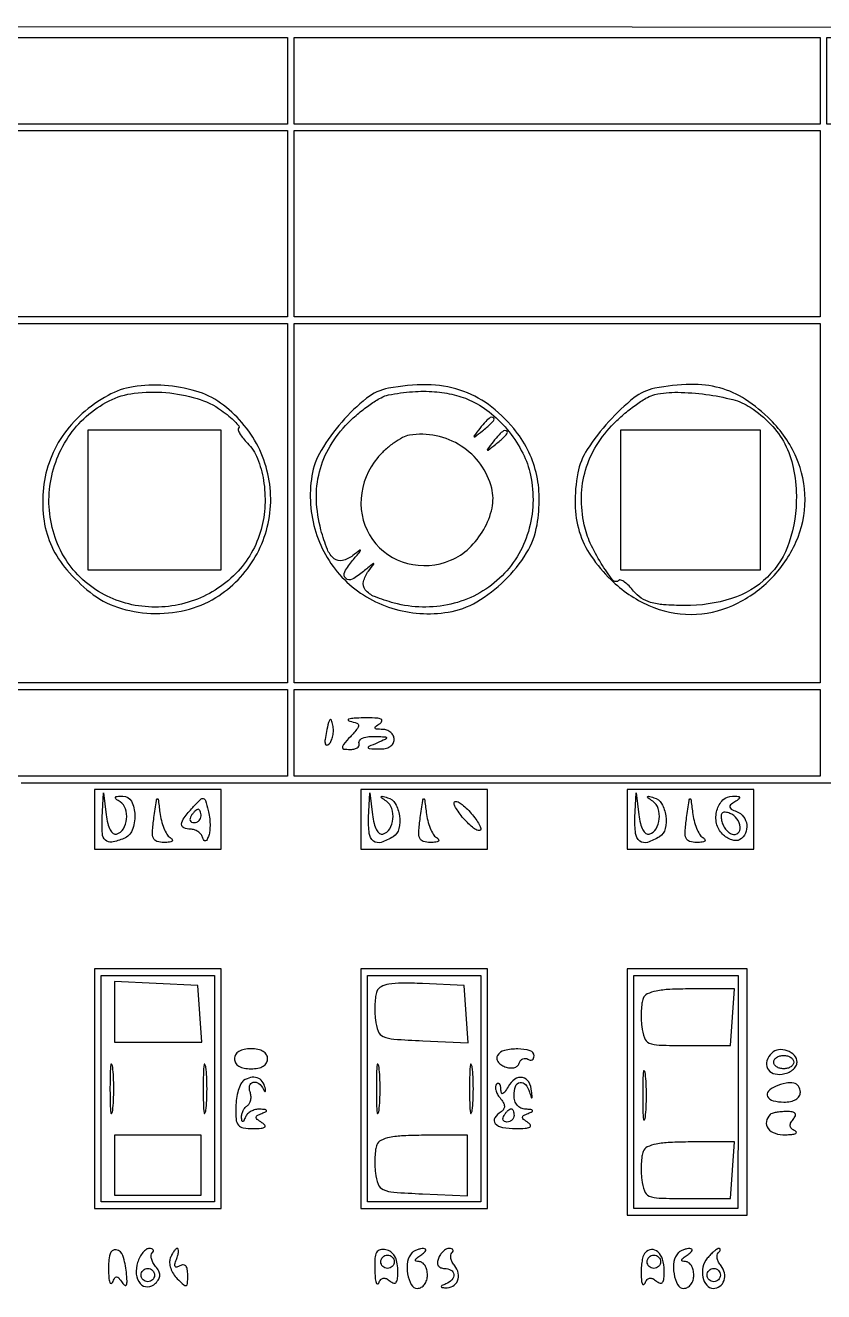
# Model space of a CAD drawing. Extents: x 4 to 1603, y 7 to 792.
# Drawn here: x 1351.6 to 1471.5, y 601.5 to 791.8 of the extents above; entities that cross this region are included whole.
import ezdxf

# ---------------------------------------------------------------- set-up
doc = ezdxf.new("R2010")
doc.units = 0

msp = doc.modelspace()

# ---------------------------------------------------------------- linework, layer by layer
for points in [[(4.463028, 790.750623, 0.090794), (4.267848, 789.688086, 0.000004), (4.202933, 675.011121, 0.000189), (4.180203, 548.51456, 0.000114), (4.244173, 398.5), (4.5, 7.5), (803.751263, 7.249377), (1603.002525, 6.998755), (1602.751263, 399.249377), (1602.5, 791.5), (803.718854, 791.750623, 0.000059), (387.797189, 791.831666, 0.000332), (164.795027, 791.700628, 0.000012), (5.544081, 791.497643, 0.311183)], [(1364.025054, 736.212339, 0.055058), (1360.143187, 733.467801, 0.063012), (1357.149618, 730.051307, 0.065002), (1355.170372, 726.094673, 0.064873), (1354.27156, 721.759838, 0.055023), (1354.426521, 717.340675, 0.072993), (1355.578241, 713.491242, 0.069373), (1357.845173, 709.992892, 0.044248), (1361.335053, 706.616541, 0.090099), (1365.445737, 704.36705, 0.069732), (1370.475708, 703.442584, 0.068539), (1375.654486, 703.932602, 0.080792), (1380.199593, 705.81385, 0.124191), (1386.147439, 711.947632, 0.12519), (1388.451237, 720.15024, 0.124224), (1386.561118, 728.506134, 0.121183), (1380.922669, 735.055065, 0.08349), (1377.220093, 736.853588, 0.054355), (1372.529872, 737.692461, 0.054682), (1367.810264, 737.499446, 0.089056)], [(1381.050745, 733.963866, -0.016563), (1382.191703, 733.093082, -0.028253), (1383.075673, 732.283486, -0.028638), (1383.660219, 731.610974, -0.377452), (1383.640909, 731.307575, 0.287373), (1383.572459, 731.00951, 0.047797), (1383.828755, 730.449862, 0.039956), (1384.298718, 729.770007, 0.025177), (1384.946343, 729.053657, -0.1021), (1386.468641, 726.739754, -0.055107), (1387.376749, 723.436759, -0.051283), (1387.585238, 719.699312, -0.054123), (1387.018132, 716.067337, -0.129428), (1383.214014, 709.430348, -0.11872), (1376.518702, 705.264544, -0.117278), (1368.592287, 704.575135, -0.124181), (1361.390727, 707.567648, -0.134499), (1356.452023, 713.898622, -0.124392), (1355.238378, 722.062788, -0.122539), (1358.050565, 729.917631, -0.128251), (1364.179627, 735.38085, -0.087736), (1367.961413, 736.541953, -0.05171), (1372.700598, 736.634552, -0.051458), (1377.395615, 735.748061, -0.082519)], [(1406.139676, 737.27981, 0.122186), (1402.854905, 735.770685, 0.044665), (1399.131983, 732.21016, 0.04475), (1396.025272, 727.940084, 0.095533), (1394.635369, 724.121187, 0.114885), (1395.231394, 715.64505, 0.12221), (1399.522207, 708.522207, 0.12221), (1406.64505, 704.231394, 0.114885), (1415.121187, 703.635369, 0.094166), (1419.400105, 705.17958, 0.060742), (1423.590396, 708.401271, 0.060878), (1426.873058, 712.524339, 0.096151), (1428.456602, 716.743132, 0.044546), (1428.779325, 720.854517, 0.056747), (1428.30893, 724.626347, 0.058961), (1427.027571, 728.080444, 0.054142), (1424.945937, 731.24942, 0.062577), (1421.147049, 734.834367, 0.080458), (1416.873238, 737.010003, 0.075828), (1411.930687, 737.802223, 0.048806)], [(1418.655317, 735.359273, -0.063896), (1421.615983, 733.458716, -0.050655), (1424.268356, 730.73031, -0.050732), (1426.31392, 727.529569, -0.064676), (1427.474721, 724.228274, -0.124109), (1427.152532, 715.756298, -0.133903), (1422.829925, 708.724726, -0.133215), (1415.515549, 704.83727, -0.122273), (1406.979948, 705.005399, -0.027705), (1404.062458, 705.967143, -0.131222), (1402.657901, 707.001542, -0.235184), (1402.389782, 708.240673, -0.10265), (1403.146677, 709.793805, 0.002652), (1403.956744, 710.85335, 0.640926), (1403.912915, 710.93503, 0.160607), (1403.712867, 710.855097, 0.001315), (1402.401615, 709.747818, -0.051645), (1400.692059, 708.576511, -0.332192), (1399.717743, 708.717743, -0.332192), (1399.576511, 709.692059, -0.051645), (1400.747818, 711.401615, 0.001315), (1401.855097, 712.712867, 0.160607), (1401.93503, 712.912915, 0.640926), (1401.85335, 712.956744, 0.002652), (1400.793805, 712.146677, -0.10265), (1399.240673, 711.389782, -0.235184), (1398.001542, 711.657901, -0.131222), (1396.967143, 713.062458, -0.027705), (1396.005399, 715.979948, -0.05725), (1395.328828, 720.497551, -0.07057), (1395.781734, 724.729151, -0.071946), (1397.379784, 728.603874, -0.062727), (1400.072096, 732.072096, -0.022459), (1401.685699, 733.546901, -0.022787), (1403.417571, 734.863505, -0.023301), (1405.023776, 735.865715, -0.080931), (1406.16996, 736.283778, -0.027851), (1409.770021, 736.763787, -0.037712), (1413.050587, 736.76863, -0.041634), (1416.01186, 736.299449, -0.050722)], [(1446.139676, 737.27981, 0.123298), (1443.015376, 735.836114, 0.0388), (1439.240899, 732.278875, 0.039283), (1436.005958, 728.101515, 0.099063), (1434.575348, 724.549948, 0.048973), (1434.161362, 719.834976, 0.07286), (1434.802982, 715.748895, 0.073621), (1436.582045, 712.048906, 0.051166), (1439.565154, 708.488569, 0.088115), (1445.261177, 704.630321, 0.105758), (1451.581345, 703.290755, 0.106397), (1457.867078, 704.655965, 0.090126), (1463.466667, 708.533333, 0.091517), (1467.342093, 714.163262, 0.104787), (1468.711735, 720.541179, 0.105103), (1467.375837, 726.911433, 0.092575), (1463.532, 732.520632, 0.051312), (1459.748314, 735.598317, 0.078468), (1455.900459, 737.333833, 0.073715), (1451.528929, 737.860661, 0.04009)], [(1460.481044, 734.420463, -0.056507), (1463.533551, 731.886025, -0.071485), (1465.669091, 728.908819, -0.068843), (1466.933046, 725.358782, -0.0478), (1467.397108, 721.120155, -0.083295), (1466.327623, 714.170055, -0.119529), (1463.048532, 708.902654, -0.117908), (1457.681692, 705.675999, -0.079622), (1450.585984, 704.620451, -0.014619), (1447.467011, 704.746737, -0.052247), (1445.503528, 705.092077, -0.079328), (1444.115912, 705.739964, -0.073881), (1442.960125, 706.800916, 0.025212), (1442.266775, 707.574009, 0.04167), (1441.599841, 708.142657, 0.052469), (1441.045208, 708.458663, 0.308909), (1440.733233, 708.3999, -0.450767), (1439.83928, 708.455024, -0.026758), (1438.094206, 710.958647, -0.031716), (1436.455152, 714.018224, -0.053831), (1435.54011, 716.771726, -0.058433), (1435.131647, 720.989376, -0.066551), (1435.750045, 724.997095, -0.066556), (1437.399449, 728.701341, -0.058458), (1440.025727, 732.025727, -0.021539), (1441.657069, 733.522264, -0.021834), (1443.403951, 734.865738, -0.022255), (1445.021356, 735.896589, -0.078268), (1446.16996, 736.337748, -0.056275), (1449.580362, 736.673249, -0.029711), (1453.827345, 736.359359, -0.029342), (1457.860224, 735.576033, -0.082568)], [(1419.872445, 731.25, 0.001576), (1418.99236, 730.120493, 0.377591), (1419, 730, 0.377591), (1419.120493, 729.99236, 0.001576), (1420.25, 730.872445, 0.012436), (1420.920402, 731.425681, 0.017649), (1421.485938, 731.952641, 0.013803), (1421.91885, 732.410139, 0.184603), (1422, 732.622445, 0.307699), (1421.806605, 732.90695, 0.241985), (1421.426111, 732.869516, 0.065617), (1420.76332, 732.306759, 0.017685)], [(1421.872445, 729.25, 0.001576), (1420.99236, 728.120493, 0.377591), (1421, 728, 0.377591), (1421.120493, 727.99236, 0.001576), (1422.25, 728.872445, 0.012436), (1422.920402, 729.425681, 0.017649), (1423.485938, 729.952641, 0.013803), (1423.91885, 730.410139, 0.184603), (1424, 730.622445, 0.307699), (1423.806605, 730.90695, 0.241985), (1423.426111, 730.869516, 0.065617), (1422.76332, 730.306759, 0.017685)], [(1409.284134, 730.224754, 0.082642), (1408.256818, 729.880057, 0.031995), (1406.974777, 729.089428, 0.030603), (1405.667271, 728.036932, 0.033098), (1404.534134, 726.858197, 0.158191), (1402.039322, 720.714323, 0.173971), (1403.763202, 714.546775, 0.177292), (1408.976064, 710.9589, 0.163344), (1415.481396, 711.42778, 0.091717), (1418.255347, 713.24004, 0.073128), (1420.45929, 716.061241, 0.075803), (1421.694354, 719.285018, 0.115624), (1421.647577, 722.268029, 0.09585), (1419.972167, 725.854513, 0.092971), (1417.065114, 728.602352, 0.091941), (1413.329808, 730.131106, 0.091233)], [(1396.824504, 685.674177, 0.016428), (1396.622686, 684.486201, 0.086287), (1396.646908, 683.826958, 0.373673), (1396.869057, 683.65923, 0.181167), (1397.217958, 683.817958, 0.095372), (1397.560845, 684.324322, 0.051027), (1397.787163, 685.048004, 0.048216), (1397.872744, 685.86184, 0.054376), (1397.794107, 686.64378, 0.033951), (1397.576195, 687.410973, 0.550064), (1397.360049, 687.459395, 0.138278), (1397.129397, 687.047609, 0.00866)], [(1400.325476, 687.245229, -0.026234), (1401.394214, 686.93896, -0.308938), (1401.639327, 686.60973, -0.185798), (1401.476268, 686.128511, -0.010364), (1400.420488, 684.912141, 0.008275), (1399.391202, 683.736249, 0.167288), (1399.221612, 683.300246, 0.389564), (1399.427879, 683.057091, 0.031095), (1400.345012, 683, 0.044059), (1400.961047, 683.054389, 0.078714), (1401.44041, 683.220312, 0.122837), (1401.711331, 683.465107, 0.232382), (1401.75, 683.75, -0.208616), (1401.80066, 684.314003, -0.175576), (1402.254244, 684.713655, -0.081033), (1403.214047, 684.921193, -0.022849), (1404.75, 684.929715, -0.011173), (1405.721577, 684.868926, -0.467319), (1405.827495, 684.717909, -0.223503), (1405.652006, 684.510599, -0.005675), (1404.5, 684, 0.003751), (1403.185338, 683.423348, 0.368608), (1403.104278, 683.252774, 0.326773), (1403.261086, 683.12689, 0.003386), (1404.75, 683.070285, 0.055425), (1405.67096, 683.143664, 0.094232), (1406.386714, 683.428015, 0.119821), (1406.836719, 683.895613, 0.132701), (1407, 684.5, 0.115601), (1406.865641, 685.07337, 0.099524), (1406.485938, 685.563873, 0.092453), (1405.918312, 685.895896, 0.084232), (1405.25, 686.015313, -0.014182), (1404.339978, 686.049101, -0.290736), (1404.127993, 686.2041, -0.340358), (1404.19563, 686.437084, -0.016921), (1404.897214, 686.915313, 0.201882), (1405.150015, 687.278618, 0.383319), (1404.985243, 687.564692, 0.071122), (1404.100419, 687.720347, 0.012325), (1402.397214, 687.733088, 0.010005), (1400.999996, 687.681121, 0.043549), (1400.18104, 687.562179, 0.495877), (1400.111892, 687.406853, 0.213747)], [(1365.317886, 670.272162, 0.178381), (1366.32622, 671.078338, 0.108976), (1366.82022, 672.538606, 0.107994), (1366.65594, 674.081984, 0.172879), (1365.848393, 675.11486, -0.021014), (1365.208038, 675.559441, -0.352177), (1365.149617, 675.793425, -0.27313), (1365.375274, 675.949465, -0.015749), (1366.25, 675.984687, -0.284358), (1367.526128, 675.210444, -0.11171), (1368.054374, 673.131842, -0.099018), (1367.659554, 670.845837, -0.21209), (1366.418213, 669.606989, -0.041924), (1364.573288, 669.071258, -0.246365), (1363.636606, 669.344971, -0.189058), (1363.176029, 670.350079, -0.024662), (1363.160037, 672.75), (1363.320074, 676.5), (1363.727923, 673.189295, 0.030425), (1363.972259, 671.872042, 0.063785), (1364.349908, 670.90307, 0.103307), (1364.813252, 670.358423, 0.250393)], [(1405.317886, 670.272162, 0.178836), (1406.327549, 671.08086, 0.109038), (1406.820168, 672.546136, 0.106104), (1406.655829, 674.115884, 0.162228), (1405.848393, 675.206304, -0.005729), (1405.117605, 675.73158, -0.311832), (1405.064993, 675.8844, -0.403373), (1405.18582, 675.955355, -0.006885), (1406, 675.747803, -0.198799), (1407.169908, 674.847575, -0.095471), (1407.79839, 673.025191, -0.094969), (1407.706206, 671.091571, -0.194614), (1406.837492, 669.878403, -0.061592), (1405.046171, 669.030893, -0.250514), (1403.897644, 669.230458, -0.199591), (1403.251727, 670.374901, -0.04064), (1403.160037, 672.75), (1403.320074, 676.5), (1403.727923, 673.189295, 0.030425), (1403.972259, 671.872042, 0.063785), (1404.349908, 670.90307, 0.103307), (1404.813252, 670.358423, 0.250393)], [(1445.317886, 670.272162, 0.178836), (1446.327549, 671.08086, 0.109038), (1446.820168, 672.546136, 0.106104), (1446.655829, 674.115884, 0.162228), (1445.848393, 675.206304, -0.005729), (1445.117605, 675.73158, -0.311832), (1445.064993, 675.8844, -0.403373), (1445.18582, 675.955355, -0.006885), (1446, 675.747803, -0.198799), (1447.169908, 674.847575, -0.095471), (1447.79839, 673.025191, -0.094969), (1447.706206, 671.091571, -0.194614), (1446.837492, 669.878403, -0.061592), (1445.046171, 669.030893, -0.250514), (1443.897644, 669.230458, -0.199591), (1443.251727, 670.374901, -0.04064), (1443.160037, 672.75), (1443.320074, 676.5), (1443.727923, 673.189295, 0.030425), (1443.972259, 671.872042, 0.063785), (1444.349908, 670.90307, 0.103307), (1444.813252, 670.358423, 0.250393)], [(1458.166154, 675.123851, 0.034191), (1457.531281, 674.657711, 0.265879), (1457.410219, 674.325417, 0.234956), (1457.631939, 674.02253, 0.027745), (1458.416154, 673.670548, -0.139151), (1459.457769, 672.890261, -0.134936), (1459.949584, 671.669865, -0.137767), (1459.74423, 670.389031, -0.147157), (1458.904039, 669.440693, -0.142704), (1458.372884, 669.293645, -0.073909), (1457.687388, 669.404948, -0.063826), (1456.959028, 669.744285, -0.055539), (1456.30126, 670.270169, -0.14397), (1455.424032, 671.878131, -0.118749), (1455.46902, 673.838473, -0.133824), (1456.374135, 675.399662, -0.199699), (1457.817388, 675.984687, -0.016362), (1458.656555, 675.949572, -0.285206), (1458.867909, 675.795406, -0.339989), (1458.803955, 675.564793, -0.019964)], [(1373.340233, 669.768563, -0.091873), (1373.666434, 669.464735, -0.395295), (1373.638641, 669.224594, -0.1501), (1373.257761, 669.061442, -0.02482), (1372.450801, 669.015313, -0.073529), (1371.373007, 669.166452, -0.227787), (1370.841963, 669.645577, -0.11734), (1370.689723, 670.618584, -0.014794), (1370.9208, 672.75, -0.001166), (1371.281254, 675.309491, -0.183486), (1371.419221, 675.558959, -0.593075), (1371.553161, 675.507326, -0.002328), (1371.810232, 673.50325, 0.032012), (1372.037427, 672.302003, 0.034486), (1372.412391, 671.170026, 0.036812), (1372.868481, 670.255011, 0.117569)], [(1379.148751, 670.050562, -0.027284), (1378.891931, 669.437041, -0.21661), (1378.661166, 669.245347, -0.340803), (1378.44235, 669.335387, -0.050483), (1378.233146, 669.800562, 0.096475), (1377.974229, 670.259016, 0.070303), (1377.534633, 670.647665, 0.068026), (1376.988092, 670.910156, 0.078134), (1376.416667, 671, -0.101035), (1375.409563, 671.205603, -0.327815), (1375.082338, 671.758402, -0.137791), (1375.455698, 672.712688, -0.022196), (1376.741393, 674.266736, -0.010392), (1377.895215, 675.489621, -0.247994), (1378.331103, 675.62804, -0.280567), (1378.65638, 675.339416, -0.012795), (1379.073664, 673.845477, -0.030753), (1379.261932, 672.841123, -0.026014), (1379.339458, 671.763211, -0.02683), (1379.305845, 670.770989, -0.063679)], [(1376.5, 673, 0.082592), (1376.343488, 672.6179, 0.161196), (1376.3746, 672.29375, 0.182303), (1376.586039, 672.078288, 0.108972), (1376.940983, 672, 0.093332), (1377.345238, 672.076123, 0.09642), (1377.688914, 672.29375, 0.099167), (1377.918938, 672.618444, 0.105053), (1378, 673, 0.042167), (1377.967655, 673.382849, 0.061769), (1377.870461, 673.70625, 0.081139), (1377.727648, 673.92554, 0.210953), (1377.559017, 674, 0.151918), (1377.34829, 673.934461, 0.038439), (1377.066025, 673.70625, 0.035638), (1376.768994, 673.382774, 0.029505)], [(1413.340233, 669.768563, -0.091873), (1413.666434, 669.464735, -0.395295), (1413.638641, 669.224594, -0.1501), (1413.257761, 669.061442, -0.02482), (1412.450801, 669.015313, -0.073529), (1411.373007, 669.166452, -0.227787), (1410.841963, 669.645577, -0.11734), (1410.689723, 670.618584, -0.014794), (1410.9208, 672.75, -0.001166), (1411.281254, 675.309491, -0.183486), (1411.419221, 675.558959, -0.593075), (1411.553161, 675.507326, -0.002328), (1411.810232, 673.50325, 0.032012), (1412.037427, 672.302003, 0.034486), (1412.412391, 671.170026, 0.036812), (1412.868481, 670.255011, 0.117569)], [(1420, 671, -0.388784), (1419.820167, 670.803682, -0.13869), (1419.4125, 670.88125, -0.056899), (1418.768918, 671.300446, -0.023605), (1418, 672, -0.022886), (1417.234415, 672.839072, -0.026473), (1416.5875, 673.70625, -0.026952), (1416.125512, 674.487358, -0.120635), (1416, 675, -0.388784), (1416.179833, 675.196318, -0.13869), (1416.5875, 675.11875, -0.056899), (1417.231082, 674.699554, -0.023605), (1418, 674, -0.022886), (1418.765585, 673.160928, -0.026473), (1419.4125, 672.29375, -0.026952), (1419.874488, 671.512642, -0.120635)], [(1453.340233, 669.768563, -0.091873), (1453.666434, 669.464735, -0.395295), (1453.638641, 669.224594, -0.1501), (1453.257761, 669.061442, -0.02482), (1452.450801, 669.015313, -0.073529), (1451.373007, 669.166452, -0.227787), (1450.841963, 669.645577, -0.11734), (1450.689723, 670.618584, -0.014794), (1450.9208, 672.75, -0.001166), (1451.281254, 675.309491, -0.183486), (1451.419221, 675.558959, -0.593075), (1451.553161, 675.507326, -0.002328), (1451.810232, 673.50325, 0.032012), (1452.037427, 672.302003, 0.034486), (1452.412391, 671.170026, 0.036812), (1452.868481, 670.255011, 0.117569)], [(1456.177351, 672.329359, 0.061011), (1456.393606, 671.662154, 0.053079), (1456.772409, 671.032164, 0.055843), (1457.247785, 670.530995, 0.094989), (1457.75, 670.249533, 0.271076), (1458.631476, 670.435585, 0.2383), (1458.971415, 671.323922, 0.134359), (1458.482158, 672.58716, 0.1429), (1457.427351, 673.389504, 0.055332), (1456.726994, 673.57271, 0.215418), (1456.306721, 673.452293, 0.213542), (1456.117, 673.056139, 0.054411)], [(1404.412481, 646.632526, 0.057419), (1404.218171, 645.876891, 0.020474), (1404.111175, 644.766246, 0.020002), (1404.092462, 643.527045, 0.022282), (1404.175426, 642.334473, 0.063123), (1404.585915, 640.657732, 0.200372), (1405.366623, 639.839076, 0.086126), (1406.938687, 639.451388, 0.006591), (1411.309797, 639.202947), (1418.119594, 638.905894), (1417.809797, 643.202947), (1417.5, 647.5), (1411.237055, 647.798053, 0.010972), (1408.111669, 647.878112, 0.043231), (1406.194258, 647.719097, 0.079491), (1405.02259, 647.320649, 0.181438)], [(1444.394042, 645.584473, 0.058637), (1444.206621, 644.848226, 0.020187), (1444.105758, 643.75213, 0.019741), (1444.091117, 642.523517, 0.021616), (1444.175426, 641.334473, 0.057813), (1444.569323, 639.64847, 0.211087), (1445.309386, 638.871502, 0.092045), (1446.789945, 638.555805, 0.006627), (1451, 638.5), (1457.5, 638.5), (1457.807498, 642.75), (1458.114996, 647), (1451.526113, 647, 0.011581), (1448.390024, 646.927353, 0.037419), (1446.322391, 646.675681, 0.06049), (1445.009422, 646.245294, 0.194083)], [(1383, 636.5, 0.140575), (1383.177821, 635.88002, 0.118484), (1383.666667, 635.4, 0.088208), (1384.456621, 635.09863, 0.04716), (1385.5, 635, 0.04716), (1386.543379, 635.09863, 0.088208), (1387.333333, 635.4, 0.118484), (1387.822179, 635.88002, 0.140575), (1388, 636.5, 0.140575), (1387.822179, 637.11998, 0.118484), (1387.333333, 637.6, 0.088208), (1386.543379, 637.90137, 0.04716), (1385.5, 638, 0.04716), (1384.456621, 637.90137, 0.088208), (1383.666667, 637.6, 0.118484), (1383.177821, 637.11998, 0.140575)], [(1422.495635, 636.992937, 0.167832), (1422.397575, 636.556493, 0.120832), (1422.57113, 636.08405, 0.092087), (1423.002094, 635.645091, 0.061208), (1423.626648, 635.313027, 0.060383), (1424.34758, 635.132174, 0.090155), (1424.99478, 635.167583, 0.11233), (1425.487921, 635.410807, 0.142738), (1425.77544, 635.82632, -0.085998), (1425.995852, 636.236263, -0.116342), (1426.323338, 636.497991, -0.129291), (1426.706137, 636.569809, -0.121055), (1427.08541, 636.447214, 0.092807), (1427.434421, 636.312451, 0.171257), (1427.731339, 636.359094, 0.174358), (1427.929688, 636.580506, 0.096615), (1428, 636.940983, 0.337016), (1427.411892, 637.714403, 0.065371), (1425.558587, 637.975563, 0.060025), (1423.551732, 637.752966, 0.199289)], [(1463.701236, 637.367903, 0.117996), (1462.986502, 636.203426, 0.194364), (1463.0643, 635.067087, 0.197095), (1463.906345, 634.314595, 0.120877), (1465.25, 634.180449, 0.061838), (1466.110251, 634.413534, 0.072178), (1466.839062, 634.842734, 0.083895), (1467.329918, 635.394468, 0.140839), (1467.5, 635.986305, 0.188356), (1467.104319, 636.999396, 0.119888), (1466.037505, 637.709772, 0.115797), (1464.732861, 637.864778, 0.169878)], [(1467, 636, -0.148195), (1466.884432, 635.618646, -0.098894), (1466.559375, 635.29375, -0.082425), (1466.073457, 635.074694, -0.064853), (1465.5, 635, -0.064853), (1464.926543, 635.074694, -0.082425), (1464.440625, 635.29375, -0.098894), (1464.115568, 635.618646, -0.148195), (1464, 636, -0.148195), (1464.115568, 636.381354, -0.098894), (1464.440625, 636.70625, -0.082425), (1464.926543, 636.925306, -0.064853), (1465.5, 637, -0.064853), (1466.073457, 636.925306, -0.082425), (1466.559375, 636.70625, -0.098894), (1466.884432, 636.381354, -0.148195)], [(1364.320074, 632, 0.005179), (1364.344207, 629.670434, 0.025693), (1364.43855, 628.364062, 0.707215), (1364.576315, 628.333801, 0.108536), (1364.723396, 628.75, 0.019375), (1364.849065, 630.229765, 0.011494), (1364.889766, 632, 0.011494), (1364.849065, 633.770235, 0.019375), (1364.723396, 635.25, 0.108536), (1364.576315, 635.666199, 0.707215), (1364.43855, 635.635938, 0.025693), (1364.344207, 634.329566, 0.005179)], [(1378.320074, 632, 0.005179), (1378.344207, 629.670434, 0.025693), (1378.43855, 628.364062, 0.707215), (1378.576315, 628.333801, 0.108536), (1378.723396, 628.75, 0.019375), (1378.849065, 630.229765, 0.011494), (1378.889766, 632, 0.011494), (1378.849065, 633.770235, 0.019375), (1378.723396, 635.25, 0.108536), (1378.576315, 635.666199, 0.707215), (1378.43855, 635.635938, 0.025693), (1378.344207, 634.329566, 0.005179)], [(1404.320074, 632, 0.005179), (1404.344207, 629.670434, 0.025693), (1404.43855, 628.364062, 0.707215), (1404.576315, 628.333801, 0.108536), (1404.723396, 628.75, 0.019375), (1404.849065, 630.229765, 0.011494), (1404.889766, 632, 0.011494), (1404.849065, 633.770235, 0.019375), (1404.723396, 635.25, 0.108536), (1404.576315, 635.666199, 0.707215), (1404.43855, 635.635938, 0.025693), (1404.344207, 634.329566, 0.005179)], [(1418.320074, 632, 0.005179), (1418.344207, 629.670434, 0.025693), (1418.43855, 628.364062, 0.707215), (1418.576315, 628.333801, 0.108536), (1418.723396, 628.75, 0.019375), (1418.849065, 630.229765, 0.011494), (1418.889766, 632, 0.011494), (1418.849065, 633.770235, 0.019375), (1418.723396, 635.25, 0.108536), (1418.576315, 635.666199, 0.707215), (1418.43855, 635.635938, 0.025693), (1418.344207, 634.329566, 0.005179)], [(1444.320074, 631, 0.005179), (1444.344207, 628.670434, 0.025693), (1444.43855, 627.364062, 0.707215), (1444.576315, 627.333801, 0.108536), (1444.723396, 627.75, 0.019375), (1444.849065, 629.229765, 0.011494), (1444.889766, 631, 0.011494), (1444.849065, 632.770235, 0.019375), (1444.723396, 634.25, 0.108536), (1444.576315, 634.666199, 0.707215), (1444.43855, 634.635938, 0.025693), (1444.344207, 633.329566, 0.005179)], [(1384.395465, 633.233744, 0.136709), (1383.964291, 632.734835, 0.038087), (1383.592303, 631.76085, 0.035417), (1383.323758, 630.547909, 0.030737), (1383.212348, 629.25, 0.024132), (1383.256693, 627.408815, 0.152558), (1383.596156, 626.54671, 0.187028), (1384.326489, 626.125522, 0.039781), (1385.816883, 626.015313, 0.0148), (1387.041629, 626.058571, 0.131388), (1387.548655, 626.23008, 0.448782), (1387.586994, 626.502826, 0.075653), (1387.136847, 626.894262, -0.022213), (1386.426195, 627.390051, -0.233412), (1386.273695, 627.69893, -0.275386), (1386.436975, 627.972905, -0.029355), (1387.136847, 628.300002, 0.018384), (1387.750214, 628.570444, 0.414958), (1387.807388, 628.736228, 0.260777), (1387.622336, 628.864474, 0.012127), (1386.833333, 628.921053, 0.070529), (1386.158496, 628.857777, 0.065179), (1385.508087, 628.609622, 0.069148), (1384.979522, 628.222015, 0.104491), (1384.662281, 627.75, -0.013592), (1384.409563, 627.169673, -0.263902), (1384.255579, 627.060469, -0.400844), (1384.136398, 627.153279, -0.020128), (1384.078947, 627.690983, -0.074043), (1384.119804, 628.190405, -0.057079), (1384.304112, 628.705733, -0.057834), (1384.596353, 629.158627, -0.082344), (1384.956326, 629.473008, 0.126981), (1385.279146, 629.809536, 0.081026), (1385.466258, 630.321649, 0.072258), (1385.493102, 630.926665, 0.066719), (1385.349337, 631.532025, -0.152799), (1385.290488, 632.462594, -0.285368), (1385.810502, 632.971641, -0.216263), (1386.652694, 632.794611, -0.119883), (1387.341667, 631.975, 0.019541), (1387.530428, 631.629035, 0.433977), (1387.630911, 631.607266, 0.281926), (1387.684243, 631.728094, 0.014877), (1387.6125, 632.1625, 0.116853), (1387.191848, 633.089285, 0.148739), (1386.429647, 633.629702, 0.13624), (1385.440938, 633.679803, 0.091801)], [(1424.111591, 632.306273, -0.016181), (1423.612096, 631.508222, -0.159669), (1423.303888, 631.267767, -0.443178), (1423.103966, 631.37401, -0.056694), (1423.030409, 631.916667, 0.045264), (1422.974191, 632.416828, 0.128994), (1422.820198, 632.728453, 0.250761), (1422.60275, 632.811262, 0.165968), (1422.357499, 632.690833, 0.184771), (1422.200182, 632.338534, 0.078334), (1422.253607, 631.815495, 0.062514), (1422.497647, 631.209786, 0.046247), (1422.906058, 630.613194, -0.042758), (1423.378847, 629.932773, -0.113862), (1423.549755, 629.370421, -0.160084), (1423.432275, 628.908743, -0.113122), (1423.048558, 628.530011, 0.110831), (1422.116125, 627.617982, 0.335493), (1422.17588, 626.785863, 0.171444), (1423.246825, 626.183813, 0.044344), (1425.25, 626.015313, 0.014192), (1426.681468, 626.062703, 0.09389), (1427.371956, 626.238064, 0.422269), (1427.471631, 626.523699, 0.136514), (1427.136847, 626.894262, -0.022213), (1426.426195, 627.390051, -0.233412), (1426.273695, 627.69893, -0.275386), (1426.436975, 627.972905, -0.029355), (1427.136847, 628.300002, 0.023718), (1427.709835, 628.559972, 0.438953), (1427.757373, 628.731622, 0.232968), (1427.5442, 628.864069, 0.013273), (1426.75, 628.921053, -0.098262), (1426.039149, 629.095747, -0.108985), (1425.478618, 629.525401, -0.10113), (1425.122438, 630.180305, -0.074273), (1425, 631, -0.08478), (1425.231726, 632.356818, -0.263005), (1425.906011, 632.94598, -0.284364), (1426.709304, 632.652448, -0.091624), (1427.324888, 631.480397, 0.003629), (1427.577952, 630.685291, 0.462407), (1427.663139, 630.650358, 0.300978), (1427.721308, 630.754596, 0.002983), (1427.648212, 631.647531, 0.113169), (1427.202496, 633.024631, 0.215298), (1426.265761, 633.676929, 0.205336), (1425.119755, 633.41959, 0.104878)], [(1464.25, 632.337719, 0.10379), (1463.20015, 631.634228, 0.327127), (1463.087668, 630.843371, 0.209752), (1463.902193, 630.203005, 0.063272), (1465.5, 630, 0.04716), (1466.543379, 630.09863, 0.088208), (1467.333333, 630.4, 0.118484), (1467.822179, 630.88002, 0.140575), (1468, 631.5, 0.154712), (1467.724972, 632.367562, 0.186372), (1467.018097, 632.839116, 0.111113), (1465.846993, 632.837317, 0.04019)], [(1425, 628, -0.105053), (1424.918938, 627.618444, -0.099167), (1424.688914, 627.29375, -0.09642), (1424.345238, 627.076123, -0.093332), (1423.940983, 627, -0.108972), (1423.586039, 627.078288, -0.182303), (1423.3746, 627.29375, -0.161196), (1423.343488, 627.6179, -0.082592), (1423.5, 628, -0.029505), (1423.768994, 628.382774, -0.035638), (1424.066025, 628.70625, -0.038439), (1424.34829, 628.934461, -0.151918), (1424.559017, 629, -0.210953), (1424.727648, 628.92554, -0.081139), (1424.870461, 628.70625, -0.061769), (1424.967655, 628.382849, -0.042167)], [(1463.452381, 628.119048, 0.154141), (1462.906295, 627.068892, 0.208138), (1463.154427, 626.040547, 0.153995), (1464.194527, 625.30111, 0.085491), (1465.75, 625.078947, 0.017829), (1466.732445, 625.142259, 0.072304), (1467.31274, 625.286954, 0.397348), (1467.398475, 625.476068, 0.217962), (1467.208262, 625.676193, -0.077445), (1466.698502, 625.979102, -0.177582), (1466.476514, 626.359231, -0.159268), (1466.541397, 626.823604, -0.059575), (1466.902866, 627.38296, 0.065938), (1467.248876, 627.933584, 0.290733), (1467.199083, 628.296064, 0.187962), (1466.795067, 628.515117, 0.03132), (1465.896984, 628.571429, 0.020851), (1465.101101, 628.538224, 0.024903), (1464.35709, 628.438542, 0.024839), (1463.749221, 628.294513, 0.126438)], [(1404.394042, 623.584473, 0.058637), (1404.206621, 622.848226, 0.020187), (1404.105758, 621.75213, 0.019741), (1404.091117, 620.523517, 0.021616), (1404.175426, 619.334473, 0.062708), (1404.58423, 617.658618, 0.200036), (1405.361096, 616.840232, 0.08671), (1406.92342, 616.451983, 0.006702), (1411.25, 616.20431), (1418, 615.90862), (1418, 620.45431), (1418, 625), (1411.468615, 625, 0.01174), (1408.36422, 624.927102, 0.037649), (1406.311986, 624.675027, 0.060723), (1405.007008, 624.244343, 0.193439)], [(1444.394042, 622.584473, 0.058637), (1444.206621, 621.848226, 0.020187), (1444.105758, 620.75213, 0.019741), (1444.091117, 619.523517, 0.021616), (1444.175426, 618.334473, 0.057813), (1444.569323, 616.64847, 0.211087), (1445.309386, 615.871502, 0.092045), (1446.789945, 615.555805, 0.006627), (1451, 615.5), (1457.5, 615.5), (1457.807498, 619.75), (1458.114996, 624), (1451.526113, 624, 0.011581), (1448.390024, 623.927353, 0.037419), (1446.322391, 623.675681, 0.06049), (1445.009422, 623.245294, 0.194083)], [(1364.078947, 604.833333, 0.015489), (1364.144565, 603.633942, 0.054989), (1364.293947, 602.879593, 0.315919), (1364.491802, 602.728107, 0.318601), (1364.699998, 602.863153, -0.031185), (1365.028608, 603.55961, -0.27342), (1365.310652, 603.726305, -0.226078), (1365.633802, 603.572321, -0.022461), (1366.157984, 602.863153, 0.084565), (1366.543291, 602.458032, 0.492099), (1366.78595, 602.525944, 0.108278), (1366.883484, 603.102487, 0.012432), (1366.786933, 604.422881, 0.054143), (1366.264372, 606.923175, 0.283811), (1365.239469, 607.792597, 0.390896), (1364.321852, 607.171747, 0.063678)], [(1368.468051, 605.899337, 0.100001), (1368.275136, 604.119894, 0.155399), (1368.870918, 602.709484, 0.230956), (1369.96922, 602.233654, 0.187211), (1371.157618, 602.757618, 0.060179), (1371.651201, 603.386831, 0.136223), (1371.813698, 603.964546, 0.126394), (1371.659804, 604.572211, 0.048345), (1371.166294, 605.299628, -0.049174), (1370.775326, 605.877958, -0.065162), (1370.548138, 606.470638, -0.081011), (1370.509739, 606.986948, -0.176284), (1370.675343, 607.342009, 0.102346), (1370.840056, 607.592641, 0.24689), (1370.817135, 607.806715, 0.185113), (1370.609209, 607.953265, 0.062047), (1370.234054, 608, 0.157025), (1369.764603, 607.848842, 0.062261), (1369.261838, 607.38293, 0.053465), (1368.804428, 606.703068, 0.044548)], [(1373.371488, 606.525699, 0.111492), (1373.272391, 605.843926, 0.061639), (1373.441088, 605.015317, 0.056807), (1373.834206, 604.174751, 0.058679), (1374.402873, 603.45427, 0.011815), (1375.384817, 602.517669, 0.271495), (1375.75, 602.440624, 0.307192), (1375.96431, 602.721116, 0.014088), (1376, 603.987588, 0.039254), (1375.931022, 604.864854, 0.134959), (1375.697561, 605.380377, 0.234399), (1375.32231, 605.546508, 0.128163), (1374.830061, 605.394972, -0.059284), (1374.347692, 605.170736, -0.357523), (1374.108364, 605.263564, -0.196415), (1374.063986, 605.613414, -0.026179), (1374.298676, 606.335955, 0.024874), (1374.507844, 606.97425, 0.045997), (1374.60278, 607.511187, 0.068698), (1374.58281, 607.879908, 0.359234), (1374.43723, 608, 0.197773), (1374.207674, 607.905504, 0.040989), (1373.917919, 607.566924, 0.037266), (1373.624716, 607.09022, 0.027636)], [(1404.078947, 604.823324, 0.014937), (1404.143288, 603.624606, 0.050651), (1404.286954, 602.855674, 0.280486), (1404.476797, 602.683042, 0.359444), (1404.676193, 602.791738, -0.076955), (1404.980305, 603.304659, -0.179568), (1405.360445, 603.525685, -0.159494), (1405.826353, 603.457643, -0.057911), (1406.393053, 603.088758, 0.099129), (1406.945795, 602.790294, 0.328886), (1407.312866, 602.91931, 0.134265), (1407.516298, 603.512471, 0.020125), (1407.545807, 604.783444, 0.047), (1407.414775, 605.959469, 0.082854), (1407.062046, 606.868286, 0.102409), (1406.49885, 607.48551, 0.109647), (1405.75, 607.809747, 0.101738), (1404.891773, 607.798942, 0.214524), (1404.367851, 607.410478, 0.113103), (1404.109557, 606.528522, 0.020853)], [(1409.666667, 607.333333, 0.160479), (1409.019164, 606.049602, 0.076123), (1409.024866, 604.175783, 0.084686), (1409.568426, 602.557061, 0.276183), (1410.5, 602, 0.130775), (1411.075754, 602.153209, 0.10214), (1411.5625, 602.583333, 0.08892), (1411.888136, 603.230589, 0.072314), (1412, 604, 0.060533), (1411.90693, 604.765941, 0.078496), (1411.632812, 605.416998, 0.095937), (1411.226823, 605.855898, 0.156456), (1410.75, 606.015313, -0.066727), (1410.295085, 606.081977, -0.405416), (1410.1875, 606.269141, -0.167501), (1410.378141, 606.559769, -0.021149), (1411, 607, 0.030864), (1411.509057, 607.375421, 0.118892), (1411.741146, 607.689119, 0.342256), (1411.687626, 607.890938, 0.160847), (1411.416667, 607.984687, 0.053488), (1410.952985, 607.941562, 0.039195), (1410.455729, 607.799669, 0.039908), (1410.000766, 607.58765, 0.067486)], [(1413.638374, 606.5, 0.075244), (1413.503306, 605.885039, 0.151899), (1413.617923, 605.407358, 0.166113), (1413.972145, 605.106211, 0.094119), (1414.531385, 605, -0.124507), (1415.526114, 604.748398, -0.250573), (1415.959944, 604.092376, -0.218771), (1415.677418, 603.287316, -0.105136), (1414.75, 602.662281, 0.013592), (1414.169673, 602.409563, 0.263902), (1414.060469, 602.255579, 0.400844), (1414.153279, 602.136398, 0.020128), (1414.690983, 602.078947, 0.145283), (1415.800156, 602.329725, 0.166114), (1416.523102, 603.136467, 0.153472), (1416.633399, 604.271336, 0.121858), (1416.094766, 605.385814, -0.052528), (1415.731368, 605.931193, -0.068003), (1415.527127, 606.495956, -0.083583), (1415.505033, 606.992899, -0.167298), (1415.675343, 607.342009, 0.096381), (1415.844514, 607.592914, 0.241843), (1415.828768, 607.806715, 0.192895), (1415.633049, 607.952924, 0.065215), (1415.273655, 608, 0.121463), (1414.825698, 607.88955, 0.064789), (1414.356174, 607.559375, 0.058559), (1413.937357, 607.073621, 0.057098)], [(1444.6875, 607.354167, 0.121401), (1444.426766, 606.9229, 0.02956), (1444.225144, 606.109766, 0.028573), (1444.09929, 605.122716, 0.025065), (1444.078947, 604.083333, 0.018868), (1444.141858, 603.163451, 0.08196), (1444.286954, 602.638302, 0.424772), (1444.475593, 602.572778, 0.182016), (1444.676193, 602.791738, -0.076955), (1444.980305, 603.304659, -0.179568), (1445.360445, 603.525685, -0.159494), (1445.826353, 603.457643, -0.057911), (1446.393053, 603.088758, 0.094961), (1446.946458, 602.784006, 0.328017), (1447.312349, 602.905219, 0.138724), (1447.516088, 603.478827, 0.020774), (1447.545807, 604.713829, 0.066908), (1447.291496, 606.384055, 0.135902), (1446.59715, 607.504287, 0.215415), (1445.659246, 607.81659, 0.172296)], [(1449.666667, 607.333333, 0.160479), (1449.019164, 606.049602, 0.076123), (1449.024866, 604.175783, 0.084686), (1449.568426, 602.557061, 0.276183), (1450.5, 602, 0.130775), (1451.075754, 602.153209, 0.10214), (1451.5625, 602.583333, 0.08892), (1451.888136, 603.230589, 0.072314), (1452, 604, 0.060533), (1451.90693, 604.765941, 0.078496), (1451.632812, 605.416998, 0.095937), (1451.226823, 605.855898, 0.156456), (1450.75, 606.015313, -0.066727), (1450.295085, 606.081977, -0.405416), (1450.1875, 606.269141, -0.167501), (1450.378141, 606.559769, -0.021149), (1451, 607, 0.030864), (1451.509057, 607.375421, 0.118892), (1451.741146, 607.689119, 0.342256), (1451.687626, 607.890938, 0.160847), (1451.416667, 607.984687, 0.053488), (1450.952985, 607.941562, 0.039195), (1450.455729, 607.799669, 0.039908), (1450.000766, 607.58765, 0.067486)], [(1454.010569, 606.512735, 0.120163), (1453.371519, 605.201685, 0.103116), (1453.357892, 603.663496, 0.125035), (1453.93371, 602.457401, 0.222726), (1454.909598, 602, 0.158345), (1455.906638, 602.323874, 0.15265), (1456.540771, 603.176168, 0.137281), (1456.613539, 604.314238, 0.121523), (1456.094766, 605.385814, -0.052528), (1455.731368, 605.931193, -0.068003), (1455.527127, 606.495956, -0.083583), (1455.505033, 606.992899, -0.167298), (1455.675343, 607.342009, 0.039836), (1455.891063, 607.595144, 0.114225), (1455.980183, 607.806715, 0.250541), (1455.93555, 607.941506, 0.192334), (1455.789111, 608, 0.150374), (1455.504997, 607.912576, 0.024861), (1455.042173, 607.563116, 0.025388), (1454.52304, 607.082194, 0.020028)], [(1407, 606, -0.099038), (1406.923658, 605.618362, -0.097945), (1406.70625, 605.29375, -0.097945), (1406.381638, 605.076342, -0.099038), (1406, 605, -0.099038), (1405.618362, 605.076342, -0.097945), (1405.29375, 605.29375, -0.097945), (1405.076342, 605.618362, -0.099038), (1405, 606, -0.099038), (1405.076342, 606.381638, -0.097945), (1405.29375, 606.70625, -0.097945), (1405.618362, 606.923658, -0.099038), (1406, 607, -0.099038), (1406.381638, 606.923658, -0.097945), (1406.70625, 606.70625, -0.097945), (1406.923658, 606.381638, -0.099038)], [(1447, 606, -0.099038), (1446.923658, 605.618362, -0.097945), (1446.70625, 605.29375, -0.097945), (1446.381638, 605.076342, -0.099038), (1446, 605, -0.099038), (1445.618362, 605.076342, -0.097945), (1445.29375, 605.29375, -0.097945), (1445.076342, 605.618362, -0.099038), (1445, 606, -0.099038), (1445.076342, 606.381638, -0.097945), (1445.29375, 606.70625, -0.097945), (1445.618362, 606.923658, -0.099038), (1446, 607, -0.099038), (1446.381638, 606.923658, -0.097945), (1446.70625, 606.70625, -0.097945), (1446.923658, 606.381638, -0.099038)], [(1371, 604, -0.099038), (1370.923658, 603.618362, -0.097945), (1370.70625, 603.29375, -0.097945), (1370.381638, 603.076342, -0.099038), (1370, 603, -0.099038), (1369.618362, 603.076342, -0.097945), (1369.29375, 603.29375, -0.097945), (1369.076342, 603.618362, -0.099038), (1369, 604, -0.099038), (1369.076342, 604.381638, -0.097945), (1369.29375, 604.70625, -0.097945), (1369.618362, 604.923658, -0.099038), (1370, 605, -0.099038), (1370.381638, 604.923658, -0.097945), (1370.70625, 604.70625, -0.097945), (1370.923658, 604.381638, -0.099038)], [(1456, 604, -0.099038), (1455.923658, 603.618362, -0.097945), (1455.70625, 603.29375, -0.097945), (1455.381638, 603.076342, -0.099038), (1455, 603, -0.099038), (1454.618362, 603.076342, -0.097945), (1454.29375, 603.29375, -0.097945), (1454.076342, 603.618362, -0.099038), (1454, 604, -0.099038), (1454.076342, 604.381638, -0.097945), (1454.29375, 604.70625, -0.097945), (1454.618362, 604.923658, -0.099038), (1455, 605, -0.099038), (1455.381638, 604.923658, -0.097945), (1455.70625, 604.70625, -0.097945), (1455.923658, 604.381638, -0.099038)]]:
    msp.add_lwpolyline(points, format="xyb", close=True)
msp.add_lwpolyline([(1351, 678), (1553, 678), (1552.80414, 734.25, 0.000623), (1552.704277, 755.375293, 0.001263), (1552.563051, 771.99375, 0.001197), (1552.405327, 783.747358, 0.966762), (1552.25845, 783.75), (1551.90862, 777), (1511.95431, 777), (1472, 777), (1472, 783.5), (1472, 790), (1499.336341, 790, 0.001757), (1512.466589, 790.046141, 0.00079), (1529.706332, 790.194555, 0.000782), (1547.917775, 790.408616, 0.001066), (1564.336341, 790.662314), (1602, 791.324629), (1602, 399.662314)], format="xyb")
for points in [[(1391, 783.5), (1391, 777), (1351.5, 777), (1312, 777), (1312, 783.5), (1312, 790), (1351.5, 790), (1391, 790)], [(1471, 783.5), (1471, 777), (1431.5, 777), (1392, 777), (1392, 783.5), (1392, 790), (1431.5, 790), (1471, 790)], [(1391, 762), (1391, 748), (1351.5, 748), (1312, 748), (1312, 762), (1312, 776), (1351.5, 776), (1391, 776)], [(1471, 762), (1471, 748), (1431.5, 748), (1392, 748), (1392, 762), (1392, 776), (1431.5, 776), (1471, 776)], [(1391, 720), (1391, 693), (1351.5, 693), (1312, 693), (1312, 720), (1312, 747), (1351.5, 747), (1391, 747)], [(1471, 720), (1471, 693), (1431.5, 693), (1392, 693), (1392, 720), (1392, 747), (1431.5, 747), (1471, 747)], [(1361, 720.5), (1361, 710), (1371, 710), (1381, 710), (1381, 720.5), (1381, 731), (1371, 731), (1361, 731)], [(1441, 720.5), (1441, 710), (1451.5, 710), (1462, 710), (1462, 720.5), (1462, 731), (1451.5, 731), (1441, 731)], [(1391, 685.5), (1391, 679), (1351.5, 679), (1312, 679), (1312, 685.5), (1312, 692), (1351.5, 692), (1391, 692)], [(1471, 685.5), (1471, 679), (1431.5, 679), (1392, 679), (1392, 685.5), (1392, 692), (1431.5, 692), (1471, 692)], [(1362, 672.5), (1362, 668), (1371.5, 668), (1381, 668), (1381, 672.5), (1381, 677), (1371.5, 677), (1362, 677)], [(1402, 672.5), (1402, 668), (1411.5, 668), (1421, 668), (1421, 672.5), (1421, 677), (1411.5, 677), (1402, 677)], [(1442, 672.5), (1442, 668), (1451.5, 668), (1461, 668), (1461, 672.5), (1461, 677), (1451.5, 677), (1442, 677)], [(1362, 632), (1362, 614), (1371.5, 614), (1381, 614), (1381, 632), (1381, 650), (1371.5, 650), (1362, 650)], [(1402, 632), (1402, 614), (1411.5, 614), (1421, 614), (1421, 632), (1421, 650), (1411.5, 650), (1402, 650)], [(1442, 631.5), (1442, 613), (1451, 613), (1460, 613), (1460, 631.5), (1460, 650), (1451, 650), (1442, 650)], [(1380, 632), (1380, 615), (1371.5, 615), (1363, 615), (1363, 632), (1363, 649), (1371.5, 649), (1380, 649)], [(1365, 643.547717), (1365, 639), (1371.557498, 639), (1378.114996, 639), (1377.807498, 643.25), (1377.5, 647.5), (1371.25, 647.797717), (1365, 648.095435)], [(1420, 632), (1420, 615), (1411.5, 615), (1403, 615), (1403, 632), (1403, 649), (1411.5, 649), (1420, 649)], [(1458.657936, 631.5), (1458.630647, 614), (1450.815323, 614), (1443, 614), (1443, 631.5), (1443, 649), (1450.842612, 649), (1458.685225, 649)], [(1365, 620.5), (1365, 616), (1371.5, 616), (1378, 616), (1378, 620.5), (1378, 625), (1371.5, 625), (1365, 625)]]:
    msp.add_lwpolyline(points, close=True)

doc.saveas('drawing.dxf')
